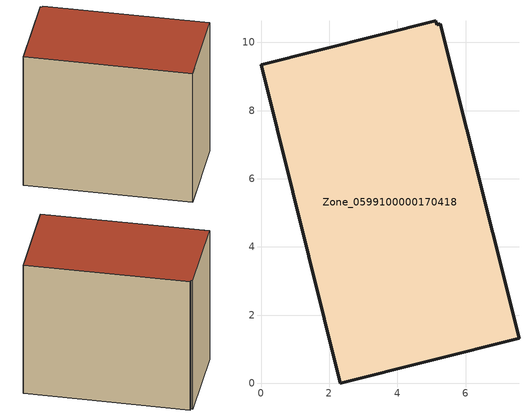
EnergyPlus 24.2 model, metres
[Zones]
Zone_0599100000170418
 floor ground (C_G): 5.27,10.54 7.57,1.32 2.33,0 0,9.34 5.13,10.63 5.16,10.51 z0
 wall outside (C_F): 2.33,0 7.57,1.32 5.27,10.54 5.16,10.51 5.13,10.63 0,9.34 2.33,0 z0:8.51
 roof outside (C_R): 7.57,1.32 5.27,10.54 5.16,10.51 5.13,10.63 0,9.34 2.33,0 z8.51
[BUILDING]
Pand.0599100000170418: North Axis=0; Terrain=City; Loads Convergence Tolerance Value=0.04; Temperature Convergence Tolerance Value=0.4; Solar Distribution=FullExterior; Maximum Number of Warmup Days=25; Minimum Number of Warmup Days=1
[Site:Location]
Rotterdam.The.Hague.AP_ZH_NLD Design_Conditions: Latitude=51.96; Longitude=4.45; Time Zone=1; Elevation=-4.5
[SITE:GROUNDTEMPERATURE:BUILDINGSURFACE]
18, 18, 18, 18, 18, 18, 18, 18, 18, 18, 18, 18
[MATERIAL] Thermal Absorptance=0.9; Solar Absorptance=0.7; Visible Absorptance=0.7
Name | Roughness | Thickness | Conductivity | Density | Specific Heat
G.TI.1975-1991 | MediumSmooth | 0.15 | 0.288461 | 540 | 1210
F.TI.1975-1991 | Rough | 0.3 | 0.230769 | 1920 | 840
R.TI.1975-1991 | MediumRough | 0.2 | 0.153846 | 1500 | 1000
[CONSTRUCTION]
C_G: G.TI.1975-1991
C_F: F.TI.1975-1991
C_R: R.TI.1975-1991
[ZONE]
Zone_0599100000170418: Type=1; Multiplier=1; Ceiling Height=Autocalculate; Volume=Autocalculate; Floor Area=autocalculate; Part of Total Floor Area=Yes
[ZONEINFILTRATION:DESIGNFLOWRATE]
Infil_Zone_0599100000170418: Zone or ZoneList or Space or SpaceList=Zone_0599100000170418; Schedule=AlwaysOn; Design Flow Rate Calculation Method=Flow/Area; Flow Rate per Floor Area=0.003; Constant Term Coefficient=1; Temperature Term Coefficient=0; Velocity Term Coefficient=0; Velocity Squared Term Coefficient=0
[HVACTEMPLATE:ZONE:IDEALLOADSAIRSYSTEM]
Zone_0599100000170418: Maximum Heating Supply Air Temperature=50; Minimum Cooling Supply Air Temperature=13; Maximum Heating Supply Air Humidity Ratio=0.0156; Minimum Cooling Supply Air Humidity Ratio=0.0077; Heating Limit=NoLimit; Cooling Limit=NoLimit; Dehumidification Control Type=ConstantSensibleHeatRatio; Cooling Sensible Heat Ratio=0.7; Dehumidification Setpoint=60; Humidification Control Type=None; Humidification Setpoint=30; Outdoor Air Method=None; Outdoor Air Flow Rate per Person=0.00944; Outdoor Air Flow Rate per Zone Floor Area=0; Outdoor Air Flow Rate per Zone=0; Demand Controlled Ventilation Type=None; Outdoor Air Economizer Type=NoEconomizer; Heat Recovery Type=None; Sensible Heat Recovery Effectiveness=0.7; Latent Heat Recovery Effectiveness=0.65
[ZONECONTROL:THERMOSTAT]
ThermostatControl_Zone_0599100000170418: Zone or ZoneList=Zone_0599100000170418; Control Type Schedule=DualSetpointControlType; Control 1=Thermostat_Zone_0599100000170418; Temperature Difference Between Cutout And Setpoint=0
[THERMOSTATSETPOINT:DUALSETPOINT]
Thermostat_Zone_0599100000170418: Heating Setpoint Temperature Schedule=HeatingSetpoint_Zone_0599100000170418; Cooling Setpoint Temperature Schedule=CoolingSetpoint_Zone_0599100000170418
[SCHEDULE:COMPACT]
HeatingSetpoint_Zone_0599100000170418: Through: 12/31, For: AllDays, Until: 24:00, 21
CoolingSetpoint_Zone_0599100000170418: Through: 12/31, For: AllDays, Until: 24:00, 24
DualSetpointControlType: Through: 12/31, For: AllDays, Until: 24:00, 4
AlwaysOn: Through: 12/31, For: AllDays, Until: 24:00, 1
